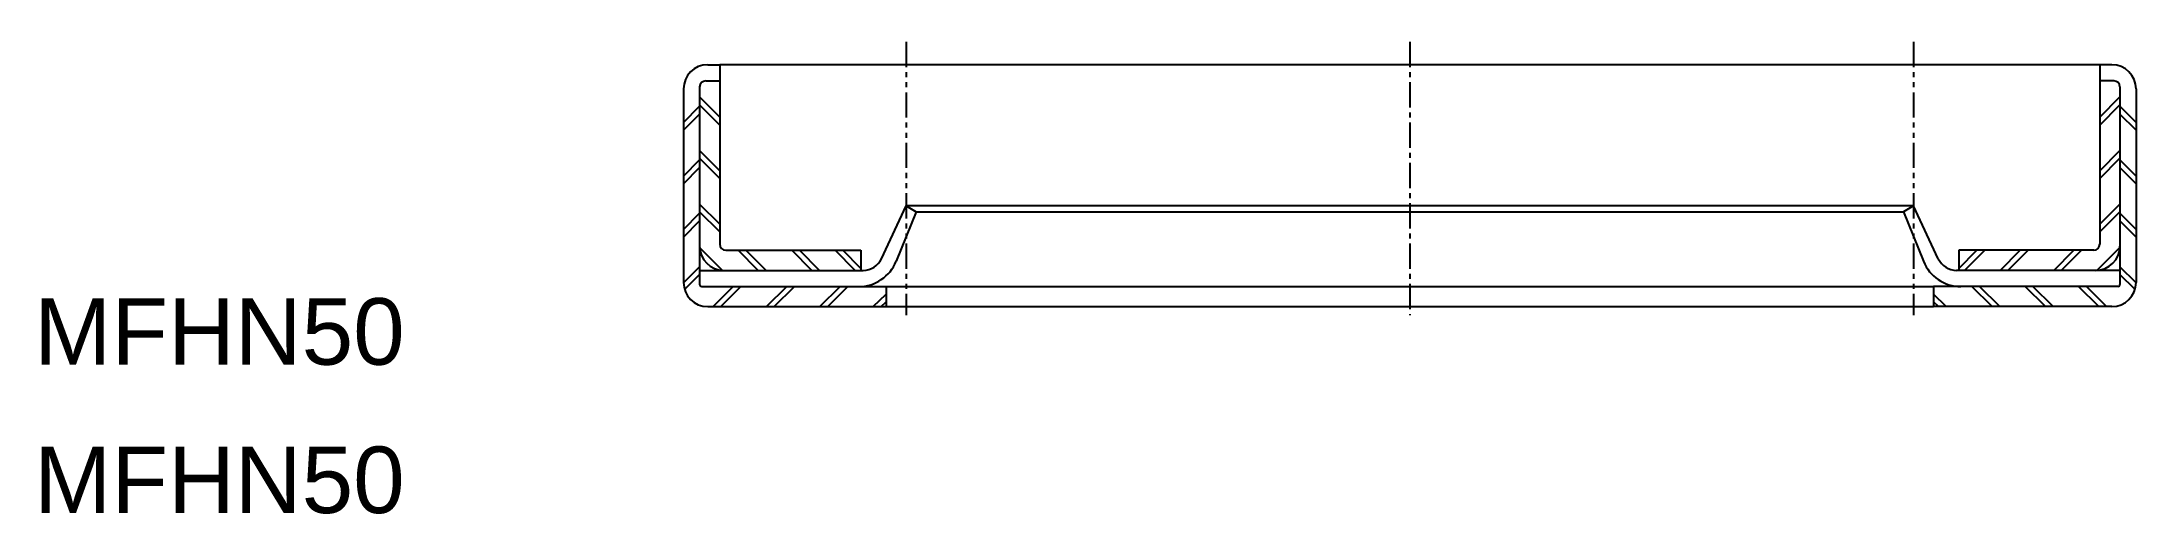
# Model space of a CAD drawing. Extents: x 393 to 497, y 572 to 596.
import ezdxf
from ezdxf.enums import TextEntityAlignment as Align

# ---------------------------------------------------------------- set-up
doc = ezdxf.new("R2010")
doc.units = 0
doc.linetypes.add('CENTER', pattern=[2, 1.25, -0.25, 0.25, -0.25])
doc.linetypes.add('PHANTOM', pattern=[2.5, 1.25, -0.25, 0.25, -0.25, 0.25, -0.25])
doc.layers.get('0').update_dxf_attribs({"linetype": 'CONTINUOUS'})
doc.layers.add('CENTER', color=1, linetype='CENTER')

msp = doc.modelspace()

# ---------------------------------------------------------------- linework, layer by layer
at = {"color": 3, "linetype": 'PHANTOM'}
for p, q in [((436.05, 595.55), (436.05, 581.99)), ((486.05, 595.55), (486.05, 581.99))]:
    msp.add_line(p, q, dxfattribs=at)
at = {"color": 7, "linetype": 'CONTINUOUS'}
for p, q in [((426.1, 593.62), (426.8, 593.62)), ((426.2, 594.42), (426.8, 594.42)), ((426.8, 594.42), (426.8, 593.62)), ((495.3, 594.42), (426.8, 594.42)), ((426.8, 593.62), (426.8, 585.52)), ((495.9, 594.42), (495.3, 594.42)), ((495.3, 594.42), (495.3, 593.62)), ((495.3, 593.62), (495.3, 585.52)), ((496, 593.62), (495.3, 593.62)), ((425, 593.22), (425, 583.62)), ((425.8, 593.32), (425.8, 583.52)), ((496.3, 593.32), (496.3, 583.52)), ((497.1, 593.22), (497.1, 583.62)), ((434.82, 584.79), (436.05, 587.42)), ((436.05, 587.42), (436.55, 587.12)), ((486.05, 587.42), (436.05, 587.42)), ((486.05, 587.42), (485.55, 587.12)), ((487.28, 584.79), (486.05, 587.42)), ((436.55, 587.12), (435.56, 584.67)), ((436.55, 587.12), (485.55, 587.12)), ((485.55, 587.12), (486.55, 584.67)), ((425.8, 584.22), (433.8, 584.22)), ((427.1, 585.22), (433.8, 585.22)), ((433.8, 585.22), (433.8, 584.22)), ((433.8, 584.22), (433.92, 584.22)), ((488.3, 584.22), (488.19, 584.22)), ((495, 585.22), (488.3, 585.22)), ((488.3, 585.22), (488.3, 584.22)), ((496.3, 584.22), (488.3, 584.22)), ((425.9, 583.42), (435.05, 583.42)), ((435.05, 583.42), (435.05, 582.42)), ((435.05, 583.42), (487.05, 583.42)), ((496.2, 583.42), (487.05, 583.42)), ((487.05, 583.42), (487.05, 582.42)), ((426.2, 582.42), (435.05, 582.42)), ((435.05, 582.42), (487.05, 582.42)), ((495.9, 582.42), (487.05, 582.42))]:
    msp.add_line(p, q, dxfattribs=at)
at = {"color": 3, "linetype": 'CONTINUOUS'}
for p, q in [((426.8, 591.82), (425.8, 592.82)), ((495.3, 591.82), (496.3, 592.82)), ((425, 591.56), (425.8, 592.36)), ((425, 591.17), (425.8, 591.97)), ((426.8, 591.43), (425.8, 592.43)), ((495.3, 591.43), (496.3, 592.43)), ((497.1, 591.56), (496.3, 592.36)), ((497.1, 591.17), (496.3, 591.97)), ((425, 588.9), (425.8, 589.7)), ((426.8, 589.16), (425.8, 590.16)), ((426.8, 588.78), (425.8, 589.78)), ((495.3, 589.16), (496.3, 590.16)), ((495.3, 588.78), (496.3, 589.78)), ((497.1, 588.9), (496.3, 589.7)), ((425, 588.52), (425.8, 589.32)), ((497.1, 588.52), (496.3, 589.32)), ((426.8, 586.51), (425.8, 587.51)), ((495.3, 586.51), (496.3, 587.51)), ((425, 586.25), (425.8, 587.05)), ((425, 585.87), (425.8, 586.67)), ((426.8, 586.13), (425.8, 587.13)), ((495.3, 586.13), (496.3, 587.13)), ((497.1, 586.25), (496.3, 587.05)), ((497.1, 585.87), (496.3, 586.67)), ((426.94, 584.22), (425.8, 585.36)), ((495.16, 584.22), (496.3, 585.36)), ((425, 583.6), (425.8, 584.4)), ((428.71, 584.22), (427.71, 585.22)), ((429.1, 584.22), (428.1, 585.22)), ((431.37, 584.22), (430.37, 585.22)), ((431.75, 584.22), (430.75, 585.22)), ((433.52, 584.22), (432.52, 585.22)), ((433.8, 584.32), (432.9, 585.22)), ((488.3, 584.32), (489.2, 585.22)), ((488.59, 584.22), (489.59, 585.22)), ((490.35, 584.22), (491.35, 585.22)), ((490.74, 584.22), (491.74, 585.22)), ((493.01, 584.22), (494.01, 585.22)), ((493.39, 584.22), (494.39, 585.22)), ((497.1, 583.6), (496.3, 584.4)), ((425.05, 583.27), (425.8, 584.02)), ((426.47, 582.42), (427.47, 583.42)), ((426.85, 582.42), (427.85, 583.42)), ((429.12, 582.42), (430.12, 583.42)), ((429.5, 582.42), (430.5, 583.42)), ((431.77, 582.42), (432.77, 583.42)), ((432.16, 582.42), (433.16, 583.42)), ((489.95, 582.42), (488.95, 583.42)), ((490.33, 582.42), (489.33, 583.42)), ((492.6, 582.42), (491.6, 583.42)), ((492.98, 582.42), (491.98, 583.42)), ((495.25, 582.42), (494.25, 583.42)), ((495.64, 582.42), (494.64, 583.42)), ((497.05, 583.27), (496.3, 584.02)), ((434.42, 582.42), (435.05, 583.04)), ((434.81, 582.42), (435.05, 582.66)), ((487.68, 582.42), (487.05, 583.04)), ((487.3, 582.42), (487.05, 582.66))]:
    msp.add_line(p, q, dxfattribs=at)
at = {"color": 7, "linetype": 'CONTINUOUS'}
for centre, radius, start, end in [((426.2, 593.22), 1.2, 90, 180), ((426.1, 593.32), 0.3, 90, 180), ((495.9, 593.22), 1.2, 0, 90), ((496, 593.32), 0.3, 0, 90), ((427, 585.42), 1.2, 180, 270), ((427.1, 585.52), 0.3, 180, 270), ((495, 585.52), 0.3, 270, 0), ((495.1, 585.42), 1.2, 270, 0), ((433.7, 585.42), 2, 270, 337.9321), ((433.92, 585.22), 1, 270, 334.8852), ((488.4, 585.42), 2, 202.0679, 270), ((488.19, 585.22), 1, 205.1148, 270), ((426.2, 583.62), 1.2, 180, 270), ((425.9, 583.52), 0.1, 180, 270), ((495.9, 583.62), 1.2, 270, 0), ((496.2, 583.52), 0.1, 270, 0)]:
    msp.add_arc(centre, radius, start, end, dxfattribs=at)
at = {"layer": 'CENTER', "color": 1, "linetype": 'CENTER'}
msp.add_line((461.05, 595.55), (461.05, 581.99), dxfattribs=at)

# ---------------------------------------------------------------- texts
at = {"color": 7, "linetype": 'CONTINUOUS', "width": 1.041667}
for p in [(392.77, 578.55), (392.77, 571.19)]:
    msp.add_text('MFHN50', height=3.3, dxfattribs=at).set_placement(p, align=Align.BOTTOM_LEFT)

doc.saveas('drawing.dxf')
